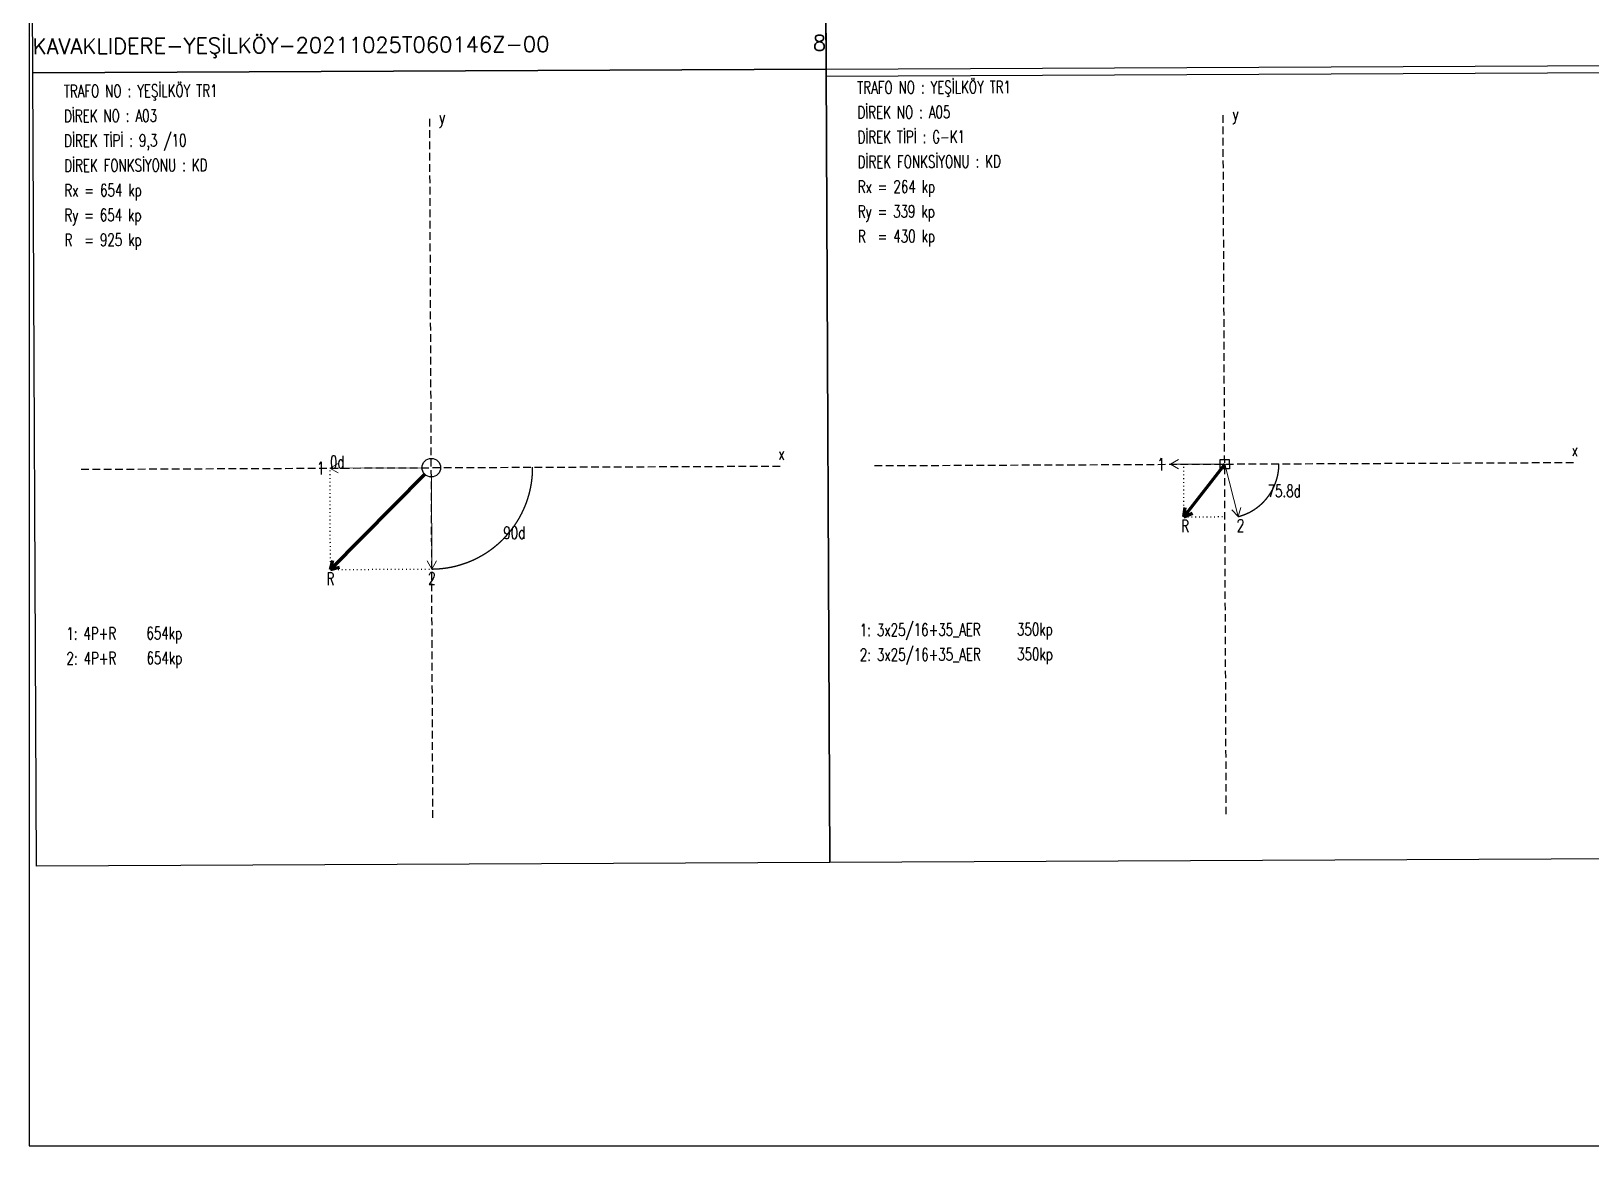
# Model space of a CAD drawing. Header units: millimetres. Extents: x 140 to 2450, y -142 to 155.
# Drawn here: x 980.1 to 1186.5, y -142.5 to 5 of the extents above; entities that cross this region are included whole.
import ezdxf
from ezdxf.enums import TextEntityAlignment as Align

# ---------------------------------------------------------------- set-up
doc = ezdxf.new("R2010")
doc.units = ezdxf.units.MM
doc.linetypes.add('ACAD_ISO07W100', pattern=[0.2, 0, -0.2])
doc.linetypes.add('DASHDOT', pattern=[0.75, 0.5, -0.25])
doc.styles.get("Standard").update_dxf_attribs({"font": 'RomanS'})

msp = doc.modelspace()

# ---------------------------------------------------------------- linework, layer by layer
at = {"linetype": 'DASHDOT', "ltscale": 2}
for p, q in [((1138.226, -98.615), (1137.804, -5.922)), ((1033.228, -99.093), (1032.806, -6.4)), ((986.67, -52.958), (1079.364, -52.536)), ((1091.668, -52.48), (1184.362, -52.058))]:
    msp.add_line(p, q, dxfattribs=at)
at = {"lineweight": 15}
for p, q in [((1019.605, -52.808), (1020.668, -52.188)), ((1031.787, -52.752), (1019.605, -52.808)), ((1019.605, -52.808), (1020.674, -53.418)), ((1130.837, -52.301), (1131.9, -51.681)), ((1138.015, -52.269), (1130.837, -52.301)), ((1130.837, -52.301), (1131.906, -52.912)), ((1138.015, -52.269), (1139.806, -59.219)), ((1033.023, -53.977), (1033.086, -66.158)), ((1139.806, -59.219), (1138.944, -58.341)), ((1139.806, -59.219), (1140.136, -58.034)), ((1033.086, -66.158), (1032.466, -65.096)), ((1033.086, -66.158), (1033.696, -65.09))]:
    msp.add_line(p, q, dxfattribs=at)
at = {"linetype": 'ACAD_ISO07W100', "ltscale": 2}
for p, q in [((1019.669, -66.225), (1019.608, -52.808)), ((1132.629, -59.251), (1132.597, -52.293)), ((1132.629, -59.251), (1138.047, -59.226)), ((1019.669, -66.225), (1033.078, -66.164))]:
    msp.add_line(p, q, dxfattribs=at)
at = {"lineweight": 70}
for p, q in [((1032.151, -53.621), (1019.669, -66.225)), ((1138.015, -52.269), (1132.629, -59.251)), ((1132.629, -59.251), (1132.793, -58.031)), ((1132.629, -59.251), (1133.767, -58.783)), ((1019.669, -66.225), (1019.982, -65.035)), ((1019.669, -66.225), (1020.856, -65.901))]:
    msp.add_line(p, q, dxfattribs=at)
msp.add_lwpolyline([(979.801, 154.511), (979.801, -142.489), (1189.801, -142.489), (1189.801, 154.511), (979.801, 154.511)])
at = {"flags": 128}
for points in [[(980.279, -0.487), (979.801, 104.511), (1084.799, 104.989), (1085.277, -0.009), (980.279, -0.487)], [(1085.281, -0.965), (1084.803, 104.033), (1189.801, 104.511), (1190.279, -0.487), (1085.281, -0.965)], [(1085.755, -105.007), (1085.277, -0.009), (1190.275, 0.469), (1190.753, -104.528), (1085.755, -105.007)], [(980.757, -105.485), (980.279, -0.487), (1085.277, -0.009), (1085.755, -105.007), (980.757, -105.485)], [(1137.403, -52.887), (1137.397, -51.656), (1138.627, -51.651), (1138.633, -52.881), (1137.403, -52.887)]]:
    msp.add_lwpolyline(points, close=True, dxfattribs=at)
at = {"color": 1, "flags": 128}
for points in [[(1019.605, -52.808), (1019.605, -52.808), (1019.605, -52.808)], [(1033.086, -66.158), (1033.086, -66.158), (1033.11, -66.158), (1033.133, -66.158), (1033.156, -66.158), (1033.18, -66.158), (1033.203, -66.157), (1033.227, -66.157), (1033.25, -66.157), (1033.274, -66.156), (1033.297, -66.156), (1033.32, -66.155), (1033.344, -66.155), (1033.367, -66.154), (1033.391, -66.153), (1033.414, -66.153), (1033.437, -66.152), (1033.461, -66.151), (1033.484, -66.15), (1033.508, -66.15), (1033.531, -66.149), (1033.554, -66.148), (1033.578, -66.147), (1033.601, -66.146), (1033.624, -66.145), (1033.648, -66.144), (1033.671, -66.143), (1033.695, -66.141), (1033.718, -66.14), (1033.741, -66.139), (1033.765, -66.138), (1033.788, -66.136), (1033.811, -66.135), (1033.835, -66.134), (1033.858, -66.132), (1033.882, -66.131), (1033.905, -66.129), (1033.928, -66.128), (1033.952, -66.126), (1033.975, -66.124), (1033.998, -66.123), (1034.022, -66.121), (1034.045, -66.119), (1034.068, -66.117), (1034.092, -66.115), (1034.115, -66.114), (1034.138, -66.112), (1034.162, -66.11), (1034.185, -66.108), (1034.208, -66.106), (1034.232, -66.104), (1034.255, -66.101), (1034.278, -66.099), (1034.302, -66.097), (1034.325, -66.095), (1034.348, -66.092), (1034.371, -66.09), (1034.395, -66.088), (1034.418, -66.085), (1034.441, -66.083), (1034.465, -66.08), (1034.488, -66.078), (1034.511, -66.075), (1034.534, -66.073), (1034.558, -66.07), (1034.581, -66.067), (1034.604, -66.064), (1034.627, -66.062), (1034.651, -66.059), (1034.674, -66.056), (1034.697, -66.053), (1034.72, -66.05), (1034.743, -66.047), (1034.767, -66.044), (1034.79, -66.041), (1034.813, -66.038), (1034.836, -66.035), (1034.859, -66.031), (1034.883, -66.028), (1034.906, -66.025), (1034.929, -66.022), (1034.952, -66.018), (1034.975, -66.015), (1034.998, -66.011), (1035.022, -66.008), (1035.045, -66.004), (1035.068, -66.001), (1035.091, -65.997), (1035.114, -65.994), (1035.137, -65.99), (1035.16, -65.986), (1035.183, -65.982), (1035.207, -65.979), (1035.23, -65.975), (1035.253, -65.971), (1035.276, -65.967), (1035.299, -65.963), (1035.322, -65.959), (1035.345, -65.955), (1035.368, -65.951), (1035.391, -65.947), (1035.414, -65.943), (1035.437, -65.938), (1035.46, -65.934), (1035.483, -65.93), (1035.506, -65.926), (1035.529, -65.921), (1035.552, -65.917), (1035.575, -65.912), (1035.598, -65.908), (1035.621, -65.903), (1035.644, -65.899), (1035.667, -65.894), (1035.69, -65.89), (1035.713, -65.885), (1035.736, -65.88), (1035.759, -65.875), (1035.782, -65.871), (1035.805, -65.866), (1035.827, -65.861), (1035.85, -65.856), (1035.873, -65.851), (1035.896, -65.846), (1035.919, -65.841), (1035.942, -65.836), (1035.965, -65.831), (1035.987, -65.826), (1036.01, -65.82), (1036.033, -65.815), (1036.056, -65.81), (1036.079, -65.804), (1036.101, -65.799), (1036.124, -65.794), (1036.147, -65.788), (1036.17, -65.783), (1036.193, -65.777), (1036.215, -65.772), (1036.238, -65.766), (1036.261, -65.76), (1036.283, -65.755), (1036.306, -65.749), (1036.329, -65.743), (1036.351, -65.738), (1036.374, -65.732), (1036.397, -65.726), (1036.419, -65.72), (1036.442, -65.714), (1036.465, -65.708), (1036.487, -65.702), (1036.51, -65.696), (1036.533, -65.69), (1036.555, -65.684), (1036.578, -65.677), (1036.6, -65.671), (1036.623, -65.665), (1036.645, -65.659), (1036.668, -65.652), (1036.69, -65.646), (1036.713, -65.639), (1036.735, -65.633), (1036.758, -65.626), (1036.78, -65.62), (1036.803, -65.613), (1036.825, -65.607), (1036.848, -65.6), (1036.87, -65.593), (1036.893, -65.586), (1036.915, -65.58), (1036.937, -65.573), (1036.96, -65.566), (1036.982, -65.559), (1037.004, -65.552), (1037.027, -65.545), (1037.049, -65.538), (1037.071, -65.531), (1037.094, -65.524), (1037.116, -65.517), (1037.138, -65.51), (1037.161, -65.503), (1037.183, -65.495), (1037.205, -65.488), (1037.227, -65.481), (1037.25, -65.473), (1037.272, -65.466), (1037.294, -65.458), (1037.316, -65.451), (1037.338, -65.443), (1037.36, -65.436), (1037.383, -65.428), (1037.405, -65.421), (1037.427, -65.413), (1037.449, -65.405), (1037.471, -65.397), (1037.493, -65.39), (1037.515, -65.382), (1037.537, -65.374), (1037.559, -65.366), (1037.581, -65.358), (1037.603, -65.35), (1037.625, -65.342), (1037.647, -65.334), (1037.669, -65.326), (1037.691, -65.318), (1037.713, -65.31), (1037.735, -65.301), (1037.757, -65.293), (1037.779, -65.285), (1037.801, -65.277), (1037.823, -65.268), (1037.844, -65.26), (1037.866, -65.251), (1037.888, -65.243), (1037.91, -65.234), (1037.932, -65.226), (1037.953, -65.217), (1037.975, -65.209), (1037.997, -65.2), (1038.019, -65.191), (1038.04, -65.182), (1038.062, -65.174), (1038.084, -65.165), (1038.105, -65.156), (1038.127, -65.147), (1038.149, -65.138), (1038.17, -65.129), (1038.192, -65.12), (1038.213, -65.111), (1038.235, -65.102), (1038.257, -65.093), (1038.278, -65.084), (1038.3, -65.074), (1038.321, -65.065), (1038.343, -65.056), (1038.364, -65.047), (1038.386, -65.037), (1038.407, -65.028), (1038.428, -65.018), (1038.45, -65.009), (1038.471, -65), (1038.493, -64.99), (1038.514, -64.98), (1038.535, -64.971), (1038.557, -64.961), (1038.578, -64.951), (1038.599, -64.942), (1038.621, -64.932), (1038.642, -64.922), (1038.663, -64.912), (1038.684, -64.902), (1038.705, -64.893), (1038.727, -64.883), (1038.748, -64.873), (1038.769, -64.863), (1038.79, -64.853), (1038.811, -64.842), (1038.832, -64.832), (1038.853, -64.822), (1038.875, -64.812), (1038.896, -64.802), (1038.917, -64.791), (1038.938, -64.781), (1038.959, -64.771), (1038.98, -64.76), (1039.001, -64.75), (1039.021, -64.739), (1039.042, -64.729), (1039.063, -64.718), (1039.084, -64.708), (1039.105, -64.697), (1039.126, -64.687), (1039.147, -64.676), (1039.168, -64.665), (1039.188, -64.654), (1039.209, -64.644), (1039.23, -64.633), (1039.251, -64.622), (1039.271, -64.611), (1039.292, -64.6), (1039.313, -64.589), (1039.333, -64.578), (1039.354, -64.567), (1039.375, -64.556), (1039.395, -64.545), (1039.416, -64.534), (1039.436, -64.523), (1039.457, -64.511), (1039.477, -64.5), (1039.498, -64.489), (1039.518, -64.478), (1039.539, -64.466), (1039.559, -64.455), (1039.58, -64.443), (1039.6, -64.432), (1039.621, -64.42), (1039.641, -64.409), (1039.661, -64.397), (1039.682, -64.386), (1039.702, -64.374), (1039.722, -64.362), (1039.742, -64.351), (1039.763, -64.339), (1039.783, -64.327), (1039.803, -64.315), (1039.823, -64.303), (1039.843, -64.291), (1039.864, -64.28), (1039.884, -64.268), (1039.904, -64.256), (1039.924, -64.244), (1039.944, -64.231), (1039.964, -64.219), (1039.984, -64.207), (1040.004, -64.195), (1040.024, -64.183), (1040.044, -64.171), (1040.064, -64.158), (1040.084, -64.146), (1040.104, -64.134), (1040.123, -64.121), (1040.143, -64.109), (1040.163, -64.096), (1040.183, -64.084), (1040.203, -64.071), (1040.222, -64.059), (1040.242, -64.046), (1040.262, -64.034), (1040.282, -64.021), (1040.301, -64.008), (1040.321, -63.995), (1040.341, -63.983), (1040.36, -63.97), (1040.38, -63.957), (1040.399, -63.944), (1040.419, -63.931), (1040.438, -63.918), (1040.458, -63.905), (1040.477, -63.892), (1040.497, -63.879), (1040.516, -63.866), (1040.536, -63.853), (1040.555, -63.84), (1040.574, -63.827), (1040.594, -63.814), (1040.613, -63.8), (1040.632, -63.787), (1040.651, -63.774), (1040.671, -63.76), (1040.69, -63.747), (1040.709, -63.734), (1040.728, -63.72), (1040.747, -63.707), (1040.766, -63.693), (1040.786, -63.68), (1040.805, -63.666), (1040.824, -63.653), (1040.843, -63.639), (1040.862, -63.625), (1040.881, -63.612), (1040.9, -63.598), (1040.919, -63.584), (1040.937, -63.57), (1040.956, -63.556), (1040.975, -63.542), (1040.994, -63.529), (1041.013, -63.515), (1041.032, -63.501), (1041.05, -63.487), (1041.069, -63.473), (1041.088, -63.459), (1041.106, -63.444), (1041.125, -63.43), (1041.144, -63.416), (1041.162, -63.402), (1041.181, -63.388), (1041.2, -63.373), (1041.218, -63.359), (1041.237, -63.345), (1041.255, -63.33), (1041.274, -63.316), (1041.292, -63.302), (1041.31, -63.287), (1041.329, -63.273), (1041.347, -63.258), (1041.365, -63.244), (1041.384, -63.229), (1041.402, -63.214), (1041.42, -63.2), (1041.439, -63.185), (1041.457, -63.17), (1041.475, -63.156), (1041.493, -63.141), (1041.511, -63.126), (1041.529, -63.111), (1041.547, -63.096), (1041.565, -63.081), (1041.583, -63.066), (1041.601, -63.052), (1041.619, -63.037), (1041.637, -63.022), (1041.655, -63.006), (1041.673, -62.991), (1041.691, -62.976), (1041.709, -62.961), (1041.727, -62.946), (1041.744, -62.931), (1041.762, -62.915), (1041.78, -62.9), (1041.798, -62.885), (1041.815, -62.869), (1041.833, -62.854), (1041.851, -62.839), (1041.868, -62.823), (1041.886, -62.808), (1041.903, -62.792), (1041.921, -62.777), (1041.938, -62.761), (1041.956, -62.746), (1041.973, -62.73), (1041.991, -62.714), (1042.008, -62.699), (1042.025, -62.683), (1042.043, -62.667), (1042.06, -62.652), (1042.077, -62.636), (1042.095, -62.62), (1042.112, -62.604), (1042.129, -62.588), (1042.146, -62.572), (1042.163, -62.556), (1042.18, -62.54), (1042.197, -62.524), (1042.215, -62.508), (1042.232, -62.492), (1042.249, -62.476), (1042.265, -62.46), (1042.282, -62.444), (1042.299, -62.428), (1042.316, -62.411), (1042.333, -62.395), (1042.35, -62.379), (1042.367, -62.363), (1042.383, -62.346), (1042.4, -62.33), (1042.417, -62.313), (1042.434, -62.297), (1042.45, -62.281), (1042.467, -62.264), (1042.483, -62.248), (1042.5, -62.231), (1042.517, -62.215), (1042.533, -62.198), (1042.55, -62.181), (1042.566, -62.165), (1042.582, -62.148), (1042.599, -62.131), (1042.615, -62.115), (1042.632, -62.098), (1042.648, -62.081), (1042.664, -62.064), (1042.68, -62.047), (1042.697, -62.03), (1042.713, -62.014), (1042.729, -61.997), (1042.745, -61.98), (1042.761, -61.963), (1042.777, -61.946), (1042.793, -61.929), (1042.809, -61.911), (1042.825, -61.894), (1042.841, -61.877), (1042.857, -61.86), (1042.873, -61.843), (1042.889, -61.826), (1042.905, -61.808), (1042.921, -61.791), (1042.936, -61.774), (1042.952, -61.757), (1042.968, -61.739), (1042.983, -61.722), (1042.999, -61.704), (1043.015, -61.687), (1043.03, -61.67), (1043.046, -61.652), (1043.061, -61.634), (1043.077, -61.617), (1043.092, -61.599), (1043.108, -61.582), (1043.123, -61.564), (1043.139, -61.547), (1043.154, -61.529), (1043.169, -61.511), (1043.184, -61.493), (1043.2, -61.476), (1043.215, -61.458), (1043.23, -61.44), (1043.245, -61.422), (1043.26, -61.404), (1043.276, -61.386), (1043.291, -61.369), (1043.306, -61.351), (1043.321, -61.333), (1043.336, -61.315), (1043.351, -61.297), (1043.365, -61.279), (1043.38, -61.26), (1043.395, -61.242), (1043.41, -61.224), (1043.425, -61.206), (1043.44, -61.188), (1043.454, -61.17), (1043.469, -61.151), (1043.484, -61.133), (1043.498, -61.115), (1043.513, -61.097), (1043.527, -61.078), (1043.542, -61.06), (1043.556, -61.042), (1043.571, -61.023), (1043.585, -61.005), (1043.6, -60.986), (1043.614, -60.968), (1043.628, -60.949), (1043.643, -60.931), (1043.657, -60.912), (1043.671, -60.894), (1043.685, -60.875), (1043.7, -60.856), (1043.714, -60.838), (1043.728, -60.819), (1043.742, -60.8), (1043.756, -60.782), (1043.77, -60.763), (1043.784, -60.744), (1043.798, -60.725), (1043.812, -60.706), (1043.826, -60.688), (1043.839, -60.669), (1043.853, -60.65), (1043.867, -60.631), (1043.881, -60.612), (1043.894, -60.593), (1043.908, -60.574), (1043.922, -60.555), (1043.935, -60.536), (1043.949, -60.517), (1043.963, -60.498), (1043.976, -60.479), (1043.99, -60.459), (1044.003, -60.44), (1044.016, -60.421), (1044.03, -60.402), (1044.043, -60.383), (1044.056, -60.363), (1044.07, -60.344), (1044.083, -60.325), (1044.096, -60.306), (1044.109, -60.286), (1044.122, -60.267), (1044.136, -60.247), (1044.149, -60.228), (1044.162, -60.209), (1044.175, -60.189), (1044.188, -60.17), (1044.201, -60.15), (1044.213, -60.131), (1044.226, -60.111), (1044.239, -60.091), (1044.252, -60.072), (1044.265, -60.052), (1044.277, -60.033), (1044.29, -60.013), (1044.303, -59.993), (1044.315, -59.974), (1044.328, -59.954), (1044.341, -59.934), (1044.353, -59.914), (1044.366, -59.894), (1044.378, -59.875), (1044.391, -59.855), (1044.403, -59.835), (1044.415, -59.815), (1044.428, -59.795), (1044.44, -59.775), (1044.452, -59.755), (1044.464, -59.735), (1044.477, -59.715), (1044.489, -59.695), (1044.501, -59.675), (1044.513, -59.655), (1044.525, -59.635), (1044.537, -59.615), (1044.549, -59.595), (1044.561, -59.575), (1044.573, -59.555), (1044.585, -59.534), (1044.596, -59.514), (1044.608, -59.494), (1044.62, -59.474), (1044.632, -59.454), (1044.643, -59.433), (1044.655, -59.413), (1044.667, -59.393), (1044.678, -59.372), (1044.69, -59.352), (1044.701, -59.332), (1044.713, -59.311), (1044.724, -59.291), (1044.736, -59.27), (1044.747, -59.25), (1044.758, -59.229), (1044.77, -59.209), (1044.781, -59.188), (1044.792, -59.168), (1044.803, -59.147), (1044.814, -59.127), (1044.826, -59.106), (1044.837, -59.085), (1044.848, -59.065), (1044.859, -59.044), (1044.87, -59.023), (1044.881, -59.003), (1044.891, -58.982), (1044.902, -58.961), (1044.913, -58.941), (1044.924, -58.92), (1044.935, -58.899), (1044.945, -58.878), (1044.956, -58.857), (1044.967, -58.837), (1044.977, -58.816), (1044.988, -58.795), (1044.999, -58.774), (1045.009, -58.753), (1045.019, -58.732), (1045.03, -58.711), (1045.04, -58.69), (1045.051, -58.669), (1045.061, -58.648), (1045.071, -58.627), (1045.081, -58.606), (1045.092, -58.585), (1045.102, -58.564), (1045.112, -58.543), (1045.122, -58.522), (1045.132, -58.5), (1045.142, -58.479), (1045.152, -58.458), (1045.162, -58.437), (1045.172, -58.416), (1045.182, -58.395), (1045.192, -58.373), (1045.202, -58.352), (1045.211, -58.331), (1045.221, -58.309), (1045.231, -58.288), (1045.24, -58.267), (1045.25, -58.246), (1045.26, -58.224), (1045.269, -58.203), (1045.279, -58.181), (1045.288, -58.16), (1045.298, -58.139), (1045.307, -58.117), (1045.316, -58.096), (1045.326, -58.074), (1045.335, -58.053), (1045.344, -58.031), (1045.353, -58.01), (1045.362, -57.988), (1045.372, -57.967), (1045.381, -57.945), (1045.39, -57.923), (1045.399, -57.902), (1045.408, -57.88), (1045.417, -57.859), (1045.426, -57.837), (1045.434, -57.815), (1045.443, -57.794), (1045.452, -57.772), (1045.461, -57.75), (1045.47, -57.728), (1045.478, -57.707), (1045.487, -57.685), (1045.495, -57.663), (1045.504, -57.641), (1045.513, -57.62), (1045.521, -57.598), (1045.529, -57.576), (1045.538, -57.554), (1045.546, -57.532), (1045.555, -57.51), (1045.563, -57.488), (1045.571, -57.467), (1045.579, -57.445), (1045.588, -57.423), (1045.596, -57.401), (1045.604, -57.379), (1045.612, -57.357), (1045.62, -57.335), (1045.628, -57.313), (1045.636, -57.291), (1045.644, -57.269), (1045.652, -57.247), (1045.659, -57.225), (1045.667, -57.203), (1045.675, -57.181), (1045.683, -57.158), (1045.69, -57.136), (1045.698, -57.114), (1045.706, -57.092), (1045.713, -57.07), (1045.721, -57.048), (1045.728, -57.026), (1045.736, -57.003), (1045.743, -56.981), (1045.75, -56.959), (1045.758, -56.937), (1045.765, -56.914), (1045.772, -56.892), (1045.78, -56.87), (1045.787, -56.848), (1045.794, -56.825), (1045.801, -56.803), (1045.808, -56.781), (1045.815, -56.758), (1045.822, -56.736), (1045.829, -56.714), (1045.836, -56.691), (1045.843, -56.669), (1045.85, -56.647), (1045.856, -56.624), (1045.863, -56.602), (1045.87, -56.579), (1045.876, -56.557), (1045.883, -56.534), (1045.89, -56.512), (1045.896, -56.49), (1045.903, -56.467), (1045.909, -56.445), (1045.916, -56.422), (1045.922, -56.4), (1045.928, -56.377), (1045.935, -56.354), (1045.941, -56.332), (1045.947, -56.309), (1045.953, -56.287), (1045.96, -56.264), (1045.966, -56.242), (1045.972, -56.219), (1045.978, -56.196), (1045.984, -56.174), (1045.99, -56.151), (1045.996, -56.128), (1046.002, -56.106), (1046.007, -56.083), (1046.013, -56.06), (1046.019, -56.038), (1046.025, -56.015), (1046.03, -55.992), (1046.036, -55.97), (1046.042, -55.947), (1046.047, -55.924), (1046.053, -55.901), (1046.058, -55.879), (1046.064, -55.856), (1046.069, -55.833), (1046.074, -55.81), (1046.08, -55.788), (1046.085, -55.765), (1046.09, -55.742), (1046.096, -55.719), (1046.101, -55.696), (1046.106, -55.673), (1046.111, -55.651), (1046.116, -55.628), (1046.121, -55.605), (1046.126, -55.582), (1046.131, -55.559), (1046.136, -55.536), (1046.141, -55.513), (1046.145, -55.49), (1046.15, -55.467), (1046.155, -55.445), (1046.16, -55.422), (1046.164, -55.399), (1046.169, -55.376), (1046.173, -55.353), (1046.178, -55.33), (1046.182, -55.307), (1046.187, -55.284), (1046.191, -55.261), (1046.196, -55.238), (1046.2, -55.215), (1046.204, -55.192), (1046.209, -55.169), (1046.213, -55.146), (1046.217, -55.123), (1046.221, -55.1), (1046.225, -55.077), (1046.229, -55.054), (1046.233, -55.031), (1046.237, -55.007), (1046.241, -54.984), (1046.245, -54.961), (1046.249, -54.938), (1046.253, -54.915), (1046.256, -54.892), (1046.26, -54.869), (1046.264, -54.846), (1046.267, -54.823), (1046.271, -54.8), (1046.275, -54.776), (1046.278, -54.753), (1046.282, -54.73), (1046.285, -54.707), (1046.288, -54.684), (1046.292, -54.661), (1046.295, -54.637), (1046.298, -54.614), (1046.302, -54.591), (1046.305, -54.568), (1046.308, -54.545), (1046.311, -54.522), (1046.314, -54.498), (1046.317, -54.475), (1046.32, -54.452), (1046.323, -54.429), (1046.326, -54.405), (1046.329, -54.382), (1046.332, -54.359), (1046.335, -54.336), (1046.337, -54.313), (1046.34, -54.289), (1046.343, -54.266), (1046.345, -54.243), (1046.348, -54.219), (1046.351, -54.196), (1046.353, -54.173), (1046.356, -54.15), (1046.358, -54.126), (1046.36, -54.103), (1046.363, -54.08), (1046.365, -54.057), (1046.367, -54.033), (1046.369, -54.01), (1046.372, -53.987), (1046.374, -53.963), (1046.376, -53.94), (1046.378, -53.917), (1046.38, -53.893), (1046.382, -53.87), (1046.384, -53.847), (1046.386, -53.823), (1046.388, -53.8), (1046.389, -53.777), (1046.391, -53.753), (1046.393, -53.73), (1046.395, -53.707), (1046.396, -53.683), (1046.398, -53.66), (1046.4, -53.637), (1046.401, -53.613), (1046.403, -53.59), (1046.404, -53.567), (1046.405, -53.543), (1046.407, -53.52), (1046.408, -53.496), (1046.409, -53.473), (1046.411, -53.45), (1046.412, -53.426), (1046.413, -53.403), (1046.414, -53.38), (1046.415, -53.356), (1046.416, -53.333), (1046.417, -53.309), (1046.418, -53.286), (1046.419, -53.263), (1046.42, -53.239), (1046.421, -53.216), (1046.422, -53.192), (1046.422, -53.169), (1046.423, -53.146), (1046.424, -53.122), (1046.424, -53.099), (1046.425, -53.075), (1046.426, -53.052), (1046.426, -53.029), (1046.427, -53.005), (1046.427, -52.982), (1046.427, -52.958), (1046.428, -52.935), (1046.428, -52.912), (1046.428, -52.888), (1046.429, -52.865), (1046.429, -52.841), (1046.429, -52.818), (1046.429, -52.795), (1046.429, -52.771), (1046.429, -52.748), (1046.429, -52.724), (1046.429, -52.701), (1046.429, -52.686)], [(1139.806, -59.219), (1139.806, -59.219), (1139.818, -59.216), (1139.83, -59.213), (1139.842, -59.21), (1139.855, -59.206), (1139.867, -59.203), (1139.879, -59.2), (1139.891, -59.197), (1139.903, -59.193), (1139.915, -59.19), (1139.927, -59.187), (1139.939, -59.183), (1139.951, -59.18), (1139.963, -59.177), (1139.975, -59.173), (1139.987, -59.17), (1139.999, -59.166), (1140.012, -59.163), (1140.024, -59.159), (1140.036, -59.156), (1140.048, -59.152), (1140.06, -59.149), (1140.072, -59.145), (1140.084, -59.142), (1140.096, -59.138), (1140.108, -59.134), (1140.12, -59.131), (1140.132, -59.127), (1140.143, -59.123), (1140.155, -59.12), (1140.167, -59.116), (1140.179, -59.112), (1140.191, -59.108), (1140.203, -59.105), (1140.215, -59.101), (1140.227, -59.097), (1140.239, -59.093), (1140.251, -59.089), (1140.263, -59.085), (1140.275, -59.081), (1140.287, -59.077), (1140.298, -59.073), (1140.31, -59.069), (1140.322, -59.065), (1140.334, -59.061), (1140.346, -59.057), (1140.358, -59.053), (1140.37, -59.049), (1140.381, -59.045), (1140.393, -59.041), (1140.405, -59.037), (1140.417, -59.032), (1140.429, -59.028), (1140.44, -59.024), (1140.452, -59.02), (1140.464, -59.015), (1140.476, -59.011), (1140.488, -59.007), (1140.499, -59.003), (1140.511, -58.998), (1140.523, -58.994), (1140.535, -58.989), (1140.546, -58.985), (1140.558, -58.981), (1140.57, -58.976), (1140.581, -58.972), (1140.593, -58.967), (1140.605, -58.963), (1140.616, -58.958), (1140.628, -58.954), (1140.64, -58.949), (1140.651, -58.944), (1140.663, -58.94), (1140.675, -58.935), (1140.686, -58.931), (1140.698, -58.926), (1140.71, -58.921), (1140.721, -58.916), (1140.733, -58.912), (1140.744, -58.907), (1140.756, -58.902), (1140.768, -58.897), (1140.779, -58.893), (1140.791, -58.888), (1140.802, -58.883), (1140.814, -58.878), (1140.825, -58.873), (1140.837, -58.868), (1140.848, -58.863), (1140.86, -58.858), (1140.871, -58.853), (1140.883, -58.848), (1140.894, -58.843), (1140.906, -58.838), (1140.917, -58.833), (1140.929, -58.828), (1140.94, -58.823), (1140.952, -58.818), (1140.963, -58.813), (1140.974, -58.808), (1140.986, -58.803), (1140.997, -58.797), (1141.009, -58.792), (1141.02, -58.787), (1141.031, -58.782), (1141.043, -58.776), (1141.054, -58.771), (1141.065, -58.766), (1141.077, -58.76), (1141.088, -58.755), (1141.099, -58.75), (1141.111, -58.744), (1141.122, -58.739), (1141.133, -58.733), (1141.145, -58.728), (1141.156, -58.723), (1141.167, -58.717), (1141.178, -58.712), (1141.19, -58.706), (1141.201, -58.7), (1141.212, -58.695), (1141.223, -58.689), (1141.234, -58.684), (1141.246, -58.678), (1141.257, -58.672), (1141.268, -58.667), (1141.279, -58.661), (1141.29, -58.655), (1141.301, -58.65), (1141.313, -58.644), (1141.324, -58.638), (1141.335, -58.632), (1141.346, -58.626), (1141.357, -58.621), (1141.368, -58.615), (1141.379, -58.609), (1141.39, -58.603), (1141.401, -58.597), (1141.412, -58.591), (1141.423, -58.585), (1141.434, -58.579), (1141.445, -58.573), (1141.456, -58.567), (1141.467, -58.561), (1141.478, -58.555), (1141.489, -58.549), (1141.5, -58.543), (1141.511, -58.537), (1141.522, -58.531), (1141.533, -58.525), (1141.544, -58.519), (1141.555, -58.513), (1141.566, -58.506), (1141.577, -58.5), (1141.588, -58.494), (1141.598, -58.488), (1141.609, -58.481), (1141.62, -58.475), (1141.631, -58.469), (1141.642, -58.463), (1141.653, -58.456), (1141.663, -58.45), (1141.674, -58.443), (1141.685, -58.437), (1141.696, -58.431), (1141.706, -58.424), (1141.717, -58.418), (1141.728, -58.411), (1141.739, -58.405), (1141.749, -58.398), (1141.76, -58.392), (1141.771, -58.385), (1141.781, -58.379), (1141.792, -58.372), (1141.803, -58.365), (1141.813, -58.359), (1141.824, -58.352), (1141.835, -58.346), (1141.845, -58.339), (1141.856, -58.332), (1141.866, -58.325), (1141.877, -58.319), (1141.887, -58.312), (1141.898, -58.305), (1141.908, -58.298), (1141.919, -58.292), (1141.929, -58.285), (1141.94, -58.278), (1141.95, -58.271), (1141.961, -58.264), (1141.971, -58.257), (1141.982, -58.25), (1141.992, -58.243), (1142.003, -58.237), (1142.013, -58.23), (1142.024, -58.223), (1142.034, -58.216), (1142.044, -58.209), (1142.055, -58.201), (1142.065, -58.194), (1142.075, -58.187), (1142.086, -58.18), (1142.096, -58.173), (1142.106, -58.166), (1142.117, -58.159), (1142.127, -58.152), (1142.137, -58.145), (1142.147, -58.137), (1142.158, -58.13), (1142.168, -58.123), (1142.178, -58.116), (1142.188, -58.108), (1142.198, -58.101), (1142.209, -58.094), (1142.219, -58.086), (1142.229, -58.079), (1142.239, -58.072), (1142.249, -58.064), (1142.259, -58.057), (1142.269, -58.049), (1142.279, -58.042), (1142.289, -58.035), (1142.3, -58.027), (1142.31, -58.02), (1142.32, -58.012), (1142.33, -58.005), (1142.34, -57.997), (1142.35, -57.99), (1142.36, -57.982), (1142.37, -57.974), (1142.38, -57.967), (1142.389, -57.959), (1142.399, -57.951), (1142.409, -57.944), (1142.419, -57.936), (1142.429, -57.928), (1142.439, -57.921), (1142.449, -57.913), (1142.459, -57.905), (1142.468, -57.897), (1142.478, -57.89), (1142.488, -57.882), (1142.498, -57.874), (1142.508, -57.866), (1142.517, -57.858), (1142.527, -57.851), (1142.537, -57.843), (1142.547, -57.835), (1142.556, -57.827), (1142.566, -57.819), (1142.576, -57.811), (1142.585, -57.803), (1142.595, -57.795), (1142.605, -57.787), (1142.614, -57.779), (1142.624, -57.771), (1142.634, -57.763), (1142.643, -57.755), (1142.653, -57.747), (1142.662, -57.739), (1142.672, -57.731), (1142.681, -57.722), (1142.691, -57.714), (1142.7, -57.706), (1142.71, -57.698), (1142.719, -57.69), (1142.729, -57.681), (1142.738, -57.673), (1142.748, -57.665), (1142.757, -57.657), (1142.766, -57.648), (1142.776, -57.64), (1142.785, -57.632), (1142.794, -57.623), (1142.804, -57.615), (1142.813, -57.607), (1142.822, -57.598), (1142.832, -57.59), (1142.841, -57.582), (1142.85, -57.573), (1142.86, -57.565), (1142.869, -57.556), (1142.878, -57.548), (1142.887, -57.539), (1142.896, -57.531), (1142.906, -57.522), (1142.915, -57.514), (1142.924, -57.505), (1142.933, -57.497), (1142.942, -57.488), (1142.951, -57.479), (1142.96, -57.471), (1142.969, -57.462), (1142.978, -57.453), (1142.987, -57.445), (1142.997, -57.436), (1143.006, -57.427), (1143.015, -57.419), (1143.024, -57.41), (1143.032, -57.401), (1143.041, -57.392), (1143.05, -57.384), (1143.059, -57.375), (1143.068, -57.366), (1143.077, -57.357), (1143.086, -57.348), (1143.095, -57.339), (1143.104, -57.331), (1143.112, -57.322), (1143.121, -57.313), (1143.13, -57.304), (1143.139, -57.295), (1143.148, -57.286), (1143.156, -57.277), (1143.165, -57.268), (1143.174, -57.259), (1143.183, -57.25), (1143.191, -57.241), (1143.2, -57.232), (1143.209, -57.223), (1143.217, -57.214), (1143.226, -57.205), (1143.234, -57.196), (1143.243, -57.187), (1143.252, -57.177), (1143.26, -57.168), (1143.269, -57.159), (1143.277, -57.15), (1143.286, -57.141), (1143.294, -57.131), (1143.303, -57.122), (1143.311, -57.113), (1143.32, -57.104), (1143.328, -57.095), (1143.336, -57.085), (1143.345, -57.076), (1143.353, -57.067), (1143.362, -57.057), (1143.37, -57.048), (1143.378, -57.039), (1143.387, -57.029), (1143.395, -57.02), (1143.403, -57.01), (1143.411, -57.001), (1143.42, -56.992), (1143.428, -56.982), (1143.436, -56.973), (1143.444, -56.963), (1143.453, -56.954), (1143.461, -56.944), (1143.469, -56.935), (1143.477, -56.925), (1143.485, -56.916), (1143.493, -56.906), (1143.501, -56.897), (1143.509, -56.887), (1143.517, -56.877), (1143.525, -56.868), (1143.533, -56.858), (1143.541, -56.849), (1143.549, -56.839), (1143.557, -56.829), (1143.565, -56.82), (1143.573, -56.81), (1143.581, -56.8), (1143.589, -56.79), (1143.597, -56.781), (1143.605, -56.771), (1143.613, -56.761), (1143.621, -56.751), (1143.628, -56.742), (1143.636, -56.732), (1143.644, -56.722), (1143.652, -56.712), (1143.659, -56.702), (1143.667, -56.692), (1143.675, -56.683), (1143.683, -56.673), (1143.69, -56.663), (1143.698, -56.653), (1143.706, -56.643), (1143.713, -56.633), (1143.721, -56.623), (1143.728, -56.613), (1143.736, -56.603), (1143.744, -56.593), (1143.751, -56.583), (1143.759, -56.573), (1143.766, -56.563), (1143.774, -56.553), (1143.781, -56.543), (1143.789, -56.533), (1143.796, -56.523), (1143.803, -56.513), (1143.811, -56.503), (1143.818, -56.492), (1143.826, -56.482), (1143.833, -56.472), (1143.84, -56.462), (1143.848, -56.452), (1143.855, -56.442), (1143.862, -56.431), (1143.869, -56.421), (1143.877, -56.411), (1143.884, -56.401), (1143.891, -56.391), (1143.898, -56.38), (1143.905, -56.37), (1143.912, -56.36), (1143.92, -56.349), (1143.927, -56.339), (1143.934, -56.329), (1143.941, -56.318), (1143.948, -56.308), (1143.955, -56.298), (1143.962, -56.287), (1143.969, -56.277), (1143.976, -56.267), (1143.983, -56.256), (1143.99, -56.246), (1143.997, -56.235), (1144.004, -56.225), (1144.011, -56.214), (1144.018, -56.204), (1144.024, -56.193), (1144.031, -56.183), (1144.038, -56.172), (1144.045, -56.162), (1144.052, -56.151), (1144.058, -56.141), (1144.065, -56.13), (1144.072, -56.12), (1144.079, -56.109), (1144.085, -56.099), (1144.092, -56.088), (1144.099, -56.077), (1144.105, -56.067), (1144.112, -56.056), (1144.119, -56.045), (1144.125, -56.035), (1144.132, -56.024), (1144.138, -56.013), (1144.145, -56.003), (1144.151, -55.992), (1144.158, -55.981), (1144.164, -55.971), (1144.171, -55.96), (1144.177, -55.949), (1144.184, -55.938), (1144.19, -55.928), (1144.196, -55.917), (1144.203, -55.906), (1144.209, -55.895), (1144.215, -55.884), (1144.222, -55.874), (1144.228, -55.863), (1144.234, -55.852), (1144.24, -55.841), (1144.247, -55.83), (1144.253, -55.819), (1144.259, -55.808), (1144.265, -55.797), (1144.271, -55.787), (1144.277, -55.776), (1144.284, -55.765), (1144.29, -55.754), (1144.296, -55.743), (1144.302, -55.732), (1144.308, -55.721), (1144.314, -55.71), (1144.32, -55.699), (1144.326, -55.688), (1144.332, -55.677), (1144.338, -55.666), (1144.344, -55.655), (1144.35, -55.644), (1144.355, -55.633), (1144.361, -55.622), (1144.367, -55.611), (1144.373, -55.599), (1144.379, -55.588), (1144.385, -55.577), (1144.39, -55.566), (1144.396, -55.555), (1144.402, -55.544), (1144.407, -55.533), (1144.413, -55.521), (1144.419, -55.51), (1144.424, -55.499), (1144.43, -55.488), (1144.436, -55.477), (1144.441, -55.466), (1144.447, -55.454), (1144.452, -55.443), (1144.458, -55.432), (1144.463, -55.421), (1144.469, -55.409), (1144.474, -55.398), (1144.48, -55.387), (1144.485, -55.376), (1144.491, -55.364), (1144.496, -55.353), (1144.502, -55.342), (1144.507, -55.33), (1144.512, -55.319), (1144.518, -55.308), (1144.523, -55.296), (1144.528, -55.285), (1144.533, -55.273), (1144.539, -55.262), (1144.544, -55.251), (1144.549, -55.239), (1144.554, -55.228), (1144.559, -55.216), (1144.564, -55.205), (1144.57, -55.194), (1144.575, -55.182), (1144.58, -55.171), (1144.585, -55.159), (1144.59, -55.148), (1144.595, -55.136), (1144.6, -55.125), (1144.605, -55.113), (1144.61, -55.102), (1144.615, -55.09), (1144.62, -55.079), (1144.624, -55.067), (1144.629, -55.056), (1144.634, -55.044), (1144.639, -55.033), (1144.644, -55.021), (1144.649, -55.009), (1144.653, -54.998), (1144.658, -54.986), (1144.663, -54.975), (1144.668, -54.963), (1144.672, -54.951), (1144.677, -54.94), (1144.682, -54.928), (1144.686, -54.917), (1144.691, -54.905), (1144.695, -54.893), (1144.7, -54.882), (1144.705, -54.87), (1144.709, -54.858), (1144.714, -54.847), (1144.718, -54.835), (1144.723, -54.823), (1144.727, -54.811), (1144.731, -54.8), (1144.736, -54.788), (1144.74, -54.776), (1144.745, -54.765), (1144.749, -54.753), (1144.753, -54.741), (1144.758, -54.729), (1144.762, -54.718), (1144.766, -54.706), (1144.77, -54.694), (1144.775, -54.682), (1144.779, -54.67), (1144.783, -54.659), (1144.787, -54.647), (1144.791, -54.635), (1144.795, -54.623), (1144.8, -54.611), (1144.804, -54.599), (1144.808, -54.588), (1144.812, -54.576), (1144.816, -54.564), (1144.82, -54.552), (1144.824, -54.54), (1144.828, -54.528), (1144.832, -54.516), (1144.836, -54.504), (1144.839, -54.492), (1144.843, -54.481), (1144.847, -54.469), (1144.851, -54.457), (1144.855, -54.445), (1144.859, -54.433), (1144.862, -54.421), (1144.866, -54.409), (1144.87, -54.397), (1144.873, -54.385), (1144.877, -54.373), (1144.881, -54.361), (1144.884, -54.349), (1144.888, -54.337), (1144.892, -54.325), (1144.895, -54.313), (1144.899, -54.301), (1144.902, -54.289), (1144.906, -54.277), (1144.909, -54.265), (1144.913, -54.253), (1144.916, -54.241), (1144.92, -54.229), (1144.923, -54.217), (1144.927, -54.205), (1144.93, -54.193), (1144.933, -54.181), (1144.937, -54.169), (1144.94, -54.156), (1144.943, -54.144), (1144.946, -54.132), (1144.95, -54.12), (1144.953, -54.108), (1144.956, -54.096), (1144.959, -54.084), (1144.962, -54.072), (1144.966, -54.06), (1144.969, -54.047), (1144.972, -54.035), (1144.975, -54.023), (1144.978, -54.011), (1144.981, -53.999), (1144.984, -53.987), (1144.987, -53.975), (1144.99, -53.962), (1144.993, -53.95), (1144.996, -53.938), (1144.999, -53.926), (1145.002, -53.914), (1145.004, -53.901), (1145.007, -53.889), (1145.01, -53.877), (1145.013, -53.865), (1145.016, -53.853), (1145.018, -53.84), (1145.021, -53.828), (1145.024, -53.816), (1145.027, -53.804), (1145.029, -53.791), (1145.032, -53.779), (1145.034, -53.767), (1145.037, -53.755), (1145.04, -53.742), (1145.042, -53.73), (1145.045, -53.718), (1145.047, -53.706), (1145.05, -53.693), (1145.052, -53.681), (1145.055, -53.669), (1145.057, -53.656), (1145.06, -53.644), (1145.062, -53.632), (1145.064, -53.62), (1145.067, -53.607), (1145.069, -53.595), (1145.071, -53.583), (1145.074, -53.57), (1145.076, -53.558), (1145.078, -53.546), (1145.08, -53.533), (1145.082, -53.521), (1145.085, -53.509), (1145.087, -53.496), (1145.089, -53.484), (1145.091, -53.472), (1145.093, -53.459), (1145.095, -53.447), (1145.097, -53.435), (1145.099, -53.422), (1145.101, -53.41), (1145.103, -53.398), (1145.105, -53.385), (1145.107, -53.373), (1145.109, -53.36), (1145.111, -53.348), (1145.113, -53.336), (1145.115, -53.323), (1145.117, -53.311), (1145.118, -53.298), (1145.12, -53.286), (1145.122, -53.274), (1145.124, -53.261), (1145.125, -53.249), (1145.127, -53.236), (1145.129, -53.224), (1145.13, -53.212), (1145.132, -53.199), (1145.134, -53.187), (1145.135, -53.174), (1145.137, -53.162), (1145.138, -53.149), (1145.14, -53.137), (1145.141, -53.125), (1145.143, -53.112), (1145.144, -53.1), (1145.146, -53.087), (1145.147, -53.075), (1145.149, -53.062), (1145.15, -53.05), (1145.151, -53.037), (1145.153, -53.025), (1145.154, -53.013), (1145.155, -53), (1145.157, -52.988), (1145.158, -52.975), (1145.159, -52.963), (1145.16, -52.95), (1145.161, -52.938), (1145.163, -52.925), (1145.164, -52.913), (1145.165, -52.9), (1145.166, -52.888), (1145.167, -52.875), (1145.168, -52.863), (1145.169, -52.85), (1145.17, -52.838), (1145.171, -52.825), (1145.172, -52.813), (1145.173, -52.8), (1145.174, -52.788), (1145.175, -52.775), (1145.176, -52.763), (1145.176, -52.75), (1145.177, -52.738), (1145.178, -52.725), (1145.179, -52.713), (1145.18, -52.7), (1145.18, -52.688), (1145.181, -52.675), (1145.182, -52.663), (1145.182, -52.65), (1145.183, -52.638), (1145.184, -52.625), (1145.184, -52.613), (1145.185, -52.6), (1145.186, -52.588), (1145.186, -52.575), (1145.187, -52.563), (1145.187, -52.55), (1145.188, -52.538), (1145.188, -52.525), (1145.188, -52.513), (1145.189, -52.5), (1145.189, -52.488), (1145.19, -52.475), (1145.19, -52.463), (1145.19, -52.45), (1145.191, -52.438), (1145.191, -52.425), (1145.191, -52.413), (1145.191, -52.4), (1145.192, -52.387), (1145.192, -52.375), (1145.192, -52.362), (1145.192, -52.35), (1145.192, -52.337), (1145.192, -52.325), (1145.192, -52.312), (1145.193, -52.3), (1145.193, -52.287), (1145.193, -52.275), (1145.193, -52.262), (1145.193, -52.25), (1145.193, -52.237), (1145.193, -52.236)]]:
    msp.add_lwpolyline(points, dxfattribs=at)
msp.add_circle((1033.017, -52.747), 1.23)

# ---------------------------------------------------------------- texts
msp.add_text('KAVAKLIDERE-YEŞİLKÖY-20211025T060146Z-00', height=2.05076, rotation=0.26088).set_placement((980.268, 1.974))
msp.add_text('8', height=2.051, rotation=0.26088).set_placement((1085.266, 2.452), align=Align.RIGHT)
at = {"width": 0.7}
for s, p in [('TRAFO NO : YEŞİLKÖY TR1', (984.392, -2.929)), ('TRAFO NO : YEŞİLKÖY TR1', (1089.39, -2.451)), ('DİREK NO : A03', (984.407, -6.21)), ('DİREK NO : A05', (1089.405, -5.732)), ('DİREK TİPİ : G-K1', (1089.42, -9.013)), ('DİREK TİPİ : 9,3 /10', (984.422, -9.491)), ('DİREK FONKSİYONU : KD', (984.437, -12.773)), ('DİREK FONKSİYONU : KD', (1089.435, -12.294)), ('Rx = 654 kp', (984.452, -16.054)), ('Rx = 264 kp', (1089.449, -15.576)), ('Ry = 654 kp', (984.467, -19.335)), ('Ry = 339 kp', (1089.464, -18.857)), ('R  = 925 kp', (984.482, -22.616)), ('R  = 430 kp', (1089.479, -22.138)), ('1: 4P+R    654kp', (984.719, -74.705)), ('1: 3x25/16+35_AER    350kp', (1089.717, -74.227)), ('2: 3x25/16+35_AER    350kp', (1089.731, -77.508)), ('2: 4P+R    654kp', (984.734, -77.986))]:
    msp.add_text(s, height=1.64061, rotation=0.26088, dxfattribs=at).set_placement(p, align=Align.MIDDLE_LEFT)
for s, p in [('y', (1034.447, -6.392)), ('y', (1139.445, -5.914)), ('x', (1079.356, -50.895)), ('x', (1184.354, -50.417))]:
    msp.add_text(s, height=1.641, rotation=0.26088, dxfattribs=at).set_placement(p, align=Align.MIDDLE_CENTER)
at = {"color": 1, "width": 0.7}
for s, p in [('0d', (1019.605, -52.808)), ('75.8d', (1143.698, -56.652)), ('90d', (1042.547, -62.184))]:
    msp.add_text(s, height=1.6406, rotation=0.26088, dxfattribs=at).set_placement(p)
at = {"lineweight": 15, "width": 0.7}
for s, p in [('1', (1129.607, -52.307)), ('1', (1018.375, -52.813)), ('2', (1140.113, -60.411)), ('2', (1033.093, -67.389))]:
    msp.add_text(s, height=1.641, rotation=0.26088, dxfattribs=at).set_placement(p, align=Align.MIDDLE_CENTER)
at = {"lineweight": 70, "width": 0.7}
for p in [(1132.787, -60.471), (1019.675, -67.456)]:
    msp.add_text('R', height=1.641, rotation=0.26088, dxfattribs=at).set_placement(p, align=Align.MIDDLE_CENTER)

doc.saveas('drawing.dxf')
